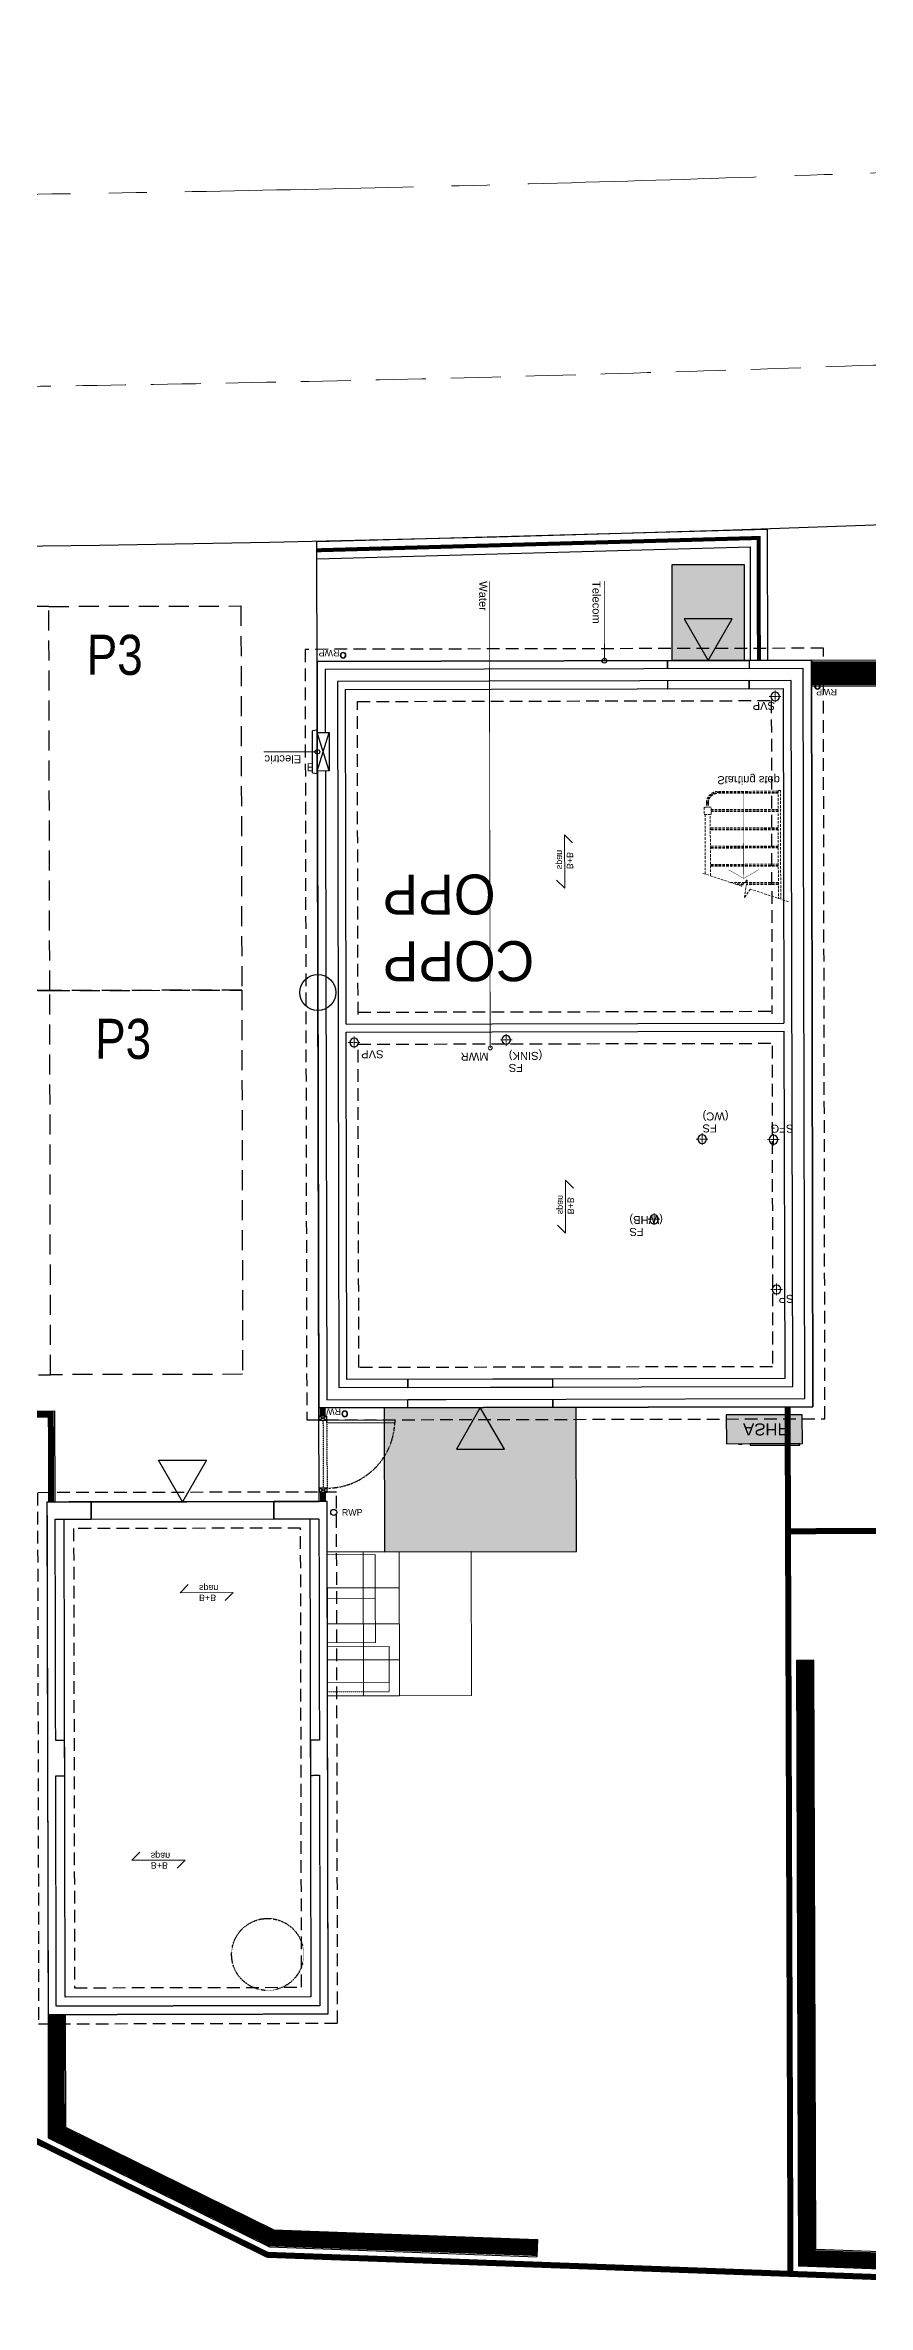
# Model space of a CAD drawing. Extents: x 287880777 to 288144713, y 62793326 to 63089570.
# Drawn here: x 287996442 to 288006724, y 62978732 to 63006965 of the extents above; entities that cross this region are included whole.
import ezdxf

# ---------------------------------------------------------------- set-up
doc = ezdxf.new("R2010")
doc.units = 0
doc.set_wipeout_variables(frame=1)
for name, pattern in [('CENTER', [2, 1.25, -0.25, 0.25, -0.25]), ('Dash', [6.35, 3.175, -3.175]), ('DASHED', [1.4, 0.7, -0.7]), ('DASHED2', [0.375, 0.25, -0.125]), ('HIDDEN', [9.525, 6.35, -3.175]), ('XREF - NORTHERN HIGHWAY DESIGN$0$CENTER2', [28.575, 19.05, -3.175, 3.175, -3.175]), ('XREF - NORTHERN HIGHWAY DESIGN$0$DASHED2', [0.375, 0.25, -0.125])]:
    doc.linetypes.add(name, pattern=pattern)
doc.layers.get('0').update_dxf_attribs({"color": 252})
for name, color, linetype in [('EXP - PEN 1', 1, 'Continuous'), ('NAR 1200h METAL RAILINGS', 160, 'DASHED'), ('NAR CYCLE STORES', 2, 'DASHED'), ('NAR DETAIL', 2, 'Continuous'), ('NAR EXTERNAL WALLS', 2, 'Continuous'), ('NAR PARKING', 7, 'DASHED2'), ('NAR PATIO', 3, 'Continuous'), ('NAR PRIVATE DRIVE', 6, 'Continuous'), ('NAR PRIVATE PATH HATCH', 8, 'Continuous'), ('Wain-Drainage Foul', 6, 'Continuous'), ('Wain-Drainage Foul Text', 2, 'Continuous'), ('Wain-Electrics', 3, 'Continuous'), ('Wain-Foundation acessories', 9, 'Continuous'), ('Wain-Foundation Line', 9, 'Continuous'), ('Wain-Meter box', 9, 'Continuous'), ('Wain-RWP', 9, 'Continuous'), ('Wain-Services Run (Electric)', 10, 'Continuous'), ('Wain-Services Run (Telecom)', 190, 'Continuous'), ('Wain-Stair 1', 2, 'Continuous'), ('Wain-Stair numbers', 9, 'Continuous'), ('Wain-Wall (External)', 4, 'Continuous')]:
    doc.layers.add(name, color=color, linetype=linetype)
for name, color, linetype, lineweight in [('NAR BIN STORAGE', 2, 'Continuous', 0), ('NAR CBF', 34, 'FENCELINE2', 0), ('NAR M4(2)', 94, 'Continuous', 30), ('NAR PATHS', 3, 'Continuous', 0), ('Wain-Text', 2, 'Continuous', 25), ('XREF - NORTHERN HIGHWAY DESIGN$0$EXP - HIGHWAY CENTRELINE', 3, 'XREF - NORTHERN HIGHWAY DESIGN$0$CENTER2', 18), ('XREF - NORTHERN HIGHWAY DESIGN$0$EXP - HIGHWAY CHANNEL', 4, 'XREF - NORTHERN HIGHWAY DESIGN$0$DASHED2', 9), ('XREF - NORTHERN HIGHWAY DESIGN$0$EXP - HIGHWAY FOOTWAY', 3, 'Continuous', 25)]:
    doc.layers.add(name, color=color, linetype=linetype, lineweight=lineweight)
for name, color, linetype, true_color in [('NAR DOOR OPENINGS', 140, 'Continuous', 0x00bfff), ('NAR EV CHARGING POINT', 3, 'Continuous', 0x00ff00), ('NAR HIT AND MISS', 30, 'DASHED', 0xeb7500), ('NAR HOUSE TYPE NAMES', 1, 'Continuous', 0xff0000), ('Wain-Services Run (Water', 145, 'Continuous', 0x3481b8)]:
    doc.layers.add(name, color=color, linetype=linetype, true_color=true_color)
for name, color, linetype, lineweight, true_color in [('NAR Retaining Wall', 222, 'Continuous', 13, 0xcc0099), ('Wain-Mains Water Riser', 152, 'Continuous', 25, 0x2776bb), ('Wain-Mains Water Riser Text', 152, 'Continuous', 25, 0x2776bb)]:
    doc.layers.add(name, color=color, linetype=linetype, lineweight=lineweight, true_color=true_color)
doc.styles.add('DD Arial Narrow', font='ARIALN.TTF', dxfattribs={"height": 100})
doc.styles.get("Standard").update_dxf_attribs({"font": 'arial.ttf'})
doc.styles.add('XREF - ARCHITECT LAYOUT$0$DD Arial Narrow', font='ARIALN.TTF', dxfattribs={"height": 100})
doc.linetypes.add('FENCELINE2', pattern='A,0.25,-0.1,[132,ltypeshp.shx,S=0.1,R=0,X=-0.1,Y=0],-0.1,1', length=1.45)

# ---------------------------------------------------------------- blocks, each defined once
blk = doc.blocks.new('Drainage Pipe')
at = {"linetype": 'CENTER', "lineweight": 13, "ltscale": 20}
for p, q in [((-41681, 78687), (-41831, 78687)), ((-41756, 78762), (-41756, 78612))]:
    blk.add_line(p, q, dxfattribs=at)
blk.add_circle((-41756, 78687), 55)
blk = doc.blocks.new('Span symbol - Beam & block')
at = {"linetype": 'Continuous', "lineweight": 13}
for p, q in [((-5342, 71790), (-6007, 71790)), ((-6007, 71790), (-5906, 71689)), ((-5442, 71890), (-5342, 71790))]:
    blk.add_line(p, q, dxfattribs=at)
at = {"insert": (-5770, 71896), "char_height": 80, "attachment_point": 1, "line_spacing_factor": 0.9}
blk.add_mtext('B+B\\Pspan', dxfattribs=at)
blk = doc.blocks.new('Stairs (Sub)')
at = {"layer": 'Wain-Stair 1', "linetype": 'HIDDEN', "lineweight": 9, "ltscale": 5}
for p, q in [((-450, 1149), (-621, 1149)), ((-464, 1164), (-575, 1164)), ((-472, 1173), (-548, 1173)), ((-29, 1173), (-428, 1173)), ((-29, 1164), (-426, 1164)), ((-29, 1149), (-424, 1149)), ((-29, 0), (-29, 1347)), ((0, 1357), (0, 0)), ((-942, 1042), (-942, 297)), ((-29, 945), (-881, 945)), ((-29, 936), (-881, 936)), ((-878, 1063), (-878, 297)), ((-29, 921), (-878, 921)), ((-29, 717), (-881, 717)), ((-29, 708), (-881, 708)), ((-29, 693), (-878, 693)), ((-955, 207), (-955, 297)), ((-955, 297), (-865, 297)), ((-29, 489), (-881, 489)), ((-29, 480), (-881, 480)), ((-29, 465), (-878, 465)), ((-865, 297), (-865, 207)), ((-865, 207), (-955, 207)), ((-926, 154), (-926, 207)), ((-910, 154), (-910, 207)), ((-902, 154), (-902, 207)), ((-29, 261), (-865, 261)), ((-29, 252), (-865, 252)), ((-29, 237), (-865, 237)), ((-29, 33), (-781, 33)), ((-29, 24), (-781, 24)), ((-29, 9), (-781, 9)), ((0, 0), (-29, 0))]:
    blk.add_line(p, q, dxfattribs=at)
at = {"layer": 'Wain-Stair 1', "linetype": 'HIDDEN', "lineweight": 9, "ltscale": 3}
blk.add_line((-424, 1149), (-450, 1149), dxfattribs=at)
at = {"layer": 'Wain-Stair 1', "linetype": 'HIDDEN', "lineweight": 9, "ltscale": 5, "elevation": 0}
blk.add_lwpolyline([(96, 1389), (-379, 1230), (-454, 1337), (-418, 1114), (-490, 1192), (-977, 1031)], dxfattribs=at)
at = {"layer": 'Wain-Stair 1', "linetype": 'HIDDEN', "lineweight": 9, "ltscale": 5}
for radius in [145, 130, 121]:
    blk.add_arc((-781, 154), radius, 180, 270, dxfattribs=at)
at = {"layer": 'Wain-Stair numbers', "const_width": 5}
for points in [[(-276, 990), (-276, 990), (-462, 1097), (-649, 990), (-649, 990)], [(-462, 1097), (-462, 24)]]:
    blk.add_lwpolyline(points, dxfattribs=at)
at = {"layer": 'Wain-Stair numbers', "insert": (-399, -81), "char_height": 100, "width": 1584.27, "attachment_point": 2, "line_spacing_factor": 0.9}
blk.add_mtext('Starting step ', dxfattribs=at)
blk = doc.blocks.new('RWP')
for radius in [35, 31.5]:
    blk.add_circle((35, 35), radius)
blk = doc.blocks.new('ASHP')
at = {"transparency": 33554457}
h = blk.add_hatch(color=256, dxfattribs=at)
h.dxf.hatch_style = 1
h.paths.add_polyline_path([(548853, -2506), (548853, -2866), (547903, -2866), (547903, -2506)])
at = {"flags": 128}
blk.add_lwpolyline([(548853, -2506), (548853, -2866), (547903, -2866), (547903, -2506)], close=True, dxfattribs=at)
for points in [[(548098, -2496), (548058, -2496), (548058, -2506), (548098, -2506)], [(548199, -2488), (548821, -2488), (548821, -2506), (548199, -2506)]]:
    blk.add_lwpolyline(points, close=True)
at = {"layer": 'Wain-Electrics', "lineweight": 0, "insert": (548112, -2609), "char_height": 150, "width": 2397.38, "attachment_point": 1, "line_spacing_factor": 0.9}
blk.add_mtext('\\A1;ASHP ', dxfattribs=at)
at = {"layer": 'Wain-Text', "lineweight": 0, "insert": (548112, -2609), "char_height": 150, "width": 2397.38, "attachment_point": 1, "line_spacing_factor": 0.9}
blk.add_mtext('\\A1;ASHP ', dxfattribs=at)
blk = doc.blocks.new('Wall mounted meter - Electric (Plan)')
blk.add_wipeout([(-7157, 85115), (-7157, 84635), (-7007, 84635), (-7007, 85115)])
for p, q in [((-7217, 85137), (-7157, 85147)), ((-7217, 85137), (-7217, 84613)), ((-7157, 85147), (-7157, 84603)), ((-7007, 85115), (-7157, 85115)), ((-7007, 84635), (-7007, 85115)), ((-7157, 84603), (-7217, 84613)), ((-7157, 84635), (-7007, 84635))]:
    blk.add_line(p, q)
at = {"color": 9}
for p, q in [((-7157, 85115), (-7007, 84635)), ((-7007, 85115), (-7157, 84635))]:
    blk.add_line(p, q, dxfattribs=at)
at = {"lineweight": 0, "insert": (-7368, 85117), "char_height": 100, "width": 133.81, "attachment_point": 1, "line_spacing_factor": 0.9}
blk.add_mtext('\\A1;\\pi78.42052,t378.42052;{\\fCalibri|b0|i0|c0|p34;E}', dxfattribs=at)
blk = doc.blocks.new('A$Cee92f38c')
at = {"layer": 'NAR M4(2)', "ltscale": 10, "transparency": 33554585}
h = blk.add_hatch(color=256, dxfattribs=at)
h.dxf.hatch_style = 1
h.paths.add_polyline_path([(0, 1.2), (0.9, 1.2), (0.9, 0), (0, 0)])
at = {"layer": 'NAR M4(2)', "ltscale": 0.25}
blk.add_lwpolyline([(0, 1.2), (0, 0), (0.9, 0), (0.9, 1.2)], close=True, dxfattribs=at)
blk = doc.blocks.new('A$C3d9247a0')
at = {"layer": 'NAR DOOR OPENINGS', "transparency": 33554610}
h = blk.add_hatch(color=256, dxfattribs=at)
h.dxf.hatch_style = 1
h.paths.add_polyline_path([(450, 1200), (150, 680), (750, 680)])
at = {"layer": 'NAR DOOR OPENINGS'}
blk.add_lwpolyline([(450, 1200), (150, 680), (750, 680)], close=True, dxfattribs=at)
at = {"layer": 'NAR M4(2)', "ltscale": 10, "transparency": 33554585, "xscale": -1000, "yscale": 1000, "zscale": 1000}
blk.add_blockref('A$Cee92f38c', (900, 0), dxfattribs=at)
blk = doc.blocks.new('A$C324e72f9')
at = {"layer": 'NAR DOOR OPENINGS', "transparency": 33554610}
h = blk.add_hatch(color=256, dxfattribs=at)
h.dxf.hatch_style = 1
h.paths.add_polyline_path([(1200, 0), (900, 520), (1500, 520)])
at = {"layer": 'NAR PRIVATE PATH HATCH', "transparency": 33554597}
h = blk.add_hatch(color=256, dxfattribs=at)
h.dxf.hatch_style = 1
h.paths.add_polyline_path([(2400, 0), (0, 0), (0, 1800), (2400, 1800)])
at = {"layer": 'NAR DOOR OPENINGS'}
blk.add_lwpolyline([(1200, 0), (900, 520), (1500, 520)], close=True, dxfattribs=at)
at = {"layer": 'NAR PATIO'}
blk.add_lwpolyline([(2400, 0), (0, 0), (0, 1800), (2400, 1800)], close=True, dxfattribs=at)
blk = doc.blocks.new('B&B Block Symbol')
at = {"linetype": 'Continuous', "lineweight": 13}
for p, q in [((-5342, 71790), (-6007, 71790)), ((-6007, 71790), (-5906, 71689)), ((-5442, 71890), (-5342, 71790))]:
    blk.add_line(p, q, dxfattribs=at)
at = {"insert": (-5770, 71896), "char_height": 80, "attachment_point": 1, "line_spacing_factor": 0.9}
blk.add_mtext('B+B\\Pspan', dxfattribs=at)
blk = doc.blocks.new('XREF - NORTHERN HIGHWAY DESIGN')
at = {"layer": 'XREF - NORTHERN HIGHWAY DESIGN$0$EXP - HIGHWAY CENTRELINE', "ltscale": 0.15}
blk.add_lwpolyline([(462.3, 311.733, 0.04799), (468.401, 288.584), (469.92, 284.469, 0.304237), (487.966, 271.408), (527.469, 269.993, 0.023661), (572.397, 270.509, -0.011704), (594.617, 271.296), (625.382, 271.665)], format="xyb", dxfattribs=at)
at = {"layer": 'XREF - NORTHERN HIGHWAY DESIGN$0$EXP - HIGHWAY CHANNEL', "ltscale": 2.5, "flags": 128}
blk.add_lwpolyline([(576.797, 268.345, 0.002257), (572.538, 268.113, -0.023661), (527.383, 267.594), (487.88, 269.01, -0.304237), (467.669, 283.638), (466.15, 287.753, -0.031707), (461.53, 303.22, 0.404722), (454.525, 307.757), (452.396, 307.338), (451.469, 312.048), (472.074, 316.103), (473.001, 311.393), (471.019, 311.003, 0.425152), (466.338, 303.74, 0.030534), (470.653, 289.415), (471.498, 287.125, 0.304237), (489.996, 273.737), (522.189, 272.583)], format="xyb", dxfattribs=at)
at = {"layer": 'XREF - NORTHERN HIGHWAY DESIGN$0$EXP - HIGHWAY FOOTWAY', "flags": 128}
blk.add_lwpolyline([(576.897, 266.347, 0.002257), (572.655, 266.117, -0.023661), (527.311, 265.595), (487.809, 267.011, -0.304237), (465.792, 282.946), (464.273, 287.06, -0.031707), (459.582, 302.77, 0.404722), (454.912, 305.795), (450.82, 304.99), (449.391, 312.25), (473.92, 317.078), (475.349, 309.817), (471.405, 309.041, 0.425152), (468.285, 304.199, 0.030534), (472.529, 290.108), (473.374, 287.817, 0.304237), (490.067, 275.736), (522.261, 274.582)], format="xyb", dxfattribs=at)

msp = doc.modelspace()

# ---------------------------------------------------------------- linework, layer by layer
at = {"layer": 'Defpoints'}
msp.add_lwpolyline([(287996478, 62982359), (287999979, 62982367), (287999965, 62988769), (287996464, 62988762)], close=True, dxfattribs=at)
at = {"layer": 'NAR 1200h METAL RAILINGS', "ltscale": 250, "const_width": 50}
msp.add_lwpolyline([(287999840, 63000654), (288005359, 63000808), (288005362, 62999276)], dxfattribs=at)
at = {"layer": 'NAR BIN STORAGE'}
for points in [[(287999968, 62987554), (288000568, 62987555), (288000567, 62988105), (287999967, 62988104)], [(287999969, 62987004), (288000569, 62987005), (288000568, 62987555), (287999968, 62987554)], [(287999970, 62986504), (288000740, 62986506), (288000739, 62986956), (287999969, 62986954)]]:
    msp.add_lwpolyline(points, close=True, dxfattribs=at)
at = {"layer": 'NAR BIN STORAGE', "linetype": 'Dash', "ltscale": 0.025}
msp.add_lwpolyline([(288000740, 62986506), (288000741, 62986391), (287999971, 62986389), (287999970, 62986504)], dxfattribs=at)
at = {"layer": 'NAR CBF', "ltscale": 1200, "transparency": 33554687, "const_width": 75}
for points in [[(287996514, 62988762), (287996512, 62989852), (287994313, 62989848)], [(287999911, 62989836), (287999911, 62989939)], [(288005757, 62979118), (288005721, 62989951)], [(287999913, 62988769), (287999913, 62988886)], [(288007038, 62988401), (288005726, 62988397)]]:
    msp.add_lwpolyline(points, dxfattribs=at)
at = {"layer": 'NAR CYCLE STORES'}
msp.add_circle((287999222, 62983109), 450, dxfattribs=at)
at = {"layer": 'NAR DETAIL', "flags": 128}
for points in [[(287999862, 62989786), (287999962, 62989786), (287999962, 62989836), (287999862, 62989836)], [(287999962, 62989786), (288000812, 62989790), (288000812, 62989752), (287999962, 62989748)], [(287999866, 62988886), (287999966, 62988886), (287999965, 62988936), (287999865, 62988936)]]:
    msp.add_lwpolyline(points, close=True, dxfattribs=at)
for points in [[(287999962, 62989836), (287999862, 62989786)], [(287999962, 62989786), (287999862, 62989836)], [(287999966, 62988886), (287999865, 62988936)], [(287999965, 62988936), (287999866, 62988886)]]:
    msp.add_lwpolyline(points, dxfattribs=at)
at = {"layer": 'NAR DETAIL', "linetype": 'DASHED', "ltscale": 0.005, "flags": 128}
msp.add_lwpolyline([(287999962, 62989786), (287999965, 62988936), (287999921, 62988936), (287999918, 62989786)], close=True, dxfattribs=at)
at = {"layer": 'NAR DETAIL', "linetype": 'DASHED', "ltscale": 0.2}
msp.add_arc((287999962, 62989786), 850, 270.2457, 357.8258, dxfattribs=at)
at = {"layer": 'NAR DOOR OPENINGS'}
msp.add_lwpolyline([(287998158, 62988765), (287997857, 62989284), (287998457, 62989286)], close=True, dxfattribs=at)
at = {"layer": 'NAR EV CHARGING POINT'}
msp.add_circle((287999849, 62995129), 225, dxfattribs=at)
at = {"layer": 'NAR EXTERNAL WALLS'}
for points in [[(287999837, 63000762), (288005466, 63000919), (288005470, 62999278)], [(287999843, 63000547), (288005252, 63000698), (288005255, 62999275)], [(288014830, 62999053), (288014825, 62999556), (288009034, 62999285), (288006018, 62999278)], [(288014505, 62999050), (288014503, 62999216), (288009042, 62998960), (288006019, 62998953)], [(288014984, 62979187), (288014985, 62979097), (288006074, 62979422), (288006049, 62986785), (288005834, 62986784), (288005859, 62979214)], [(287996478, 62982361), (287996481, 62980816), (287999245, 62979455), (288002588, 62979333)], [(288002596, 62979548), (288002588, 62979333)], [(288015199, 62979190), (288015203, 62978874), (288005859, 62979214)]]:
    msp.add_lwpolyline(points, dxfattribs=at)
at = {"layer": 'NAR EXTERNAL WALLS', "elevation": 0}
msp.add_lwpolyline([(287996693, 62982360), (287996695, 62980951), (287999299, 62979668), (288002596, 62979548)], dxfattribs=at)
at = {"layer": 'NAR PARKING', "ltscale": 1000}
for points in [[(287996499, 62995153), (287996488, 62999953), (287994088, 62999948), (287994099, 62995148)], [(287996499, 62995153), (287996488, 62999953), (287998888, 62999958), (287998899, 62995158)], [(287996509, 62990353), (287996499, 62995153), (287994099, 62995148), (287994109, 62990348)], [(287996509, 62990353), (287996499, 62995153), (287998899, 62995158), (287998909, 62990358)]]:
    msp.add_lwpolyline(points, close=True, dxfattribs=at)
at = {"layer": 'NAR PATHS', "elevation": 0}
msp.add_lwpolyline([(287999841, 62999266), (288004279, 62999276), (288005255, 62999278), (288005252, 63000698)], dxfattribs=at)
at = {"layer": 'NAR PATHS'}
for points in [[(288000680, 62989940), (287999860, 62989939), (287999866, 62988769), (287999965, 62988769), (287999967, 62988139), (288000684, 62988140)], [(287999971, 62986339), (288000871, 62986341), (288000867, 62988141), (287999967, 62988139)]]:
    msp.add_lwpolyline(points, close=True, dxfattribs=at)
for points in [[(288000421, 62986340), (288000417, 62988140)], [(288000867, 62988141), (288001767, 62988143), (288001771, 62986343), (288000871, 62986341), (288000867, 62988141)], [(288000868, 62987691), (287999968, 62987689)], [(288000869, 62987241), (287999969, 62987239)], [(288000870, 62986791), (287999970, 62986789)]]:
    msp.add_lwpolyline(points, dxfattribs=at)
at = {"layer": 'NAR Retaining Wall', "linetype": 'Continuous', "ltscale": 250, "const_width": 300}
msp.add_lwpolyline([(288014667, 62999051), (288014664, 62999386), (288009038, 62999123), (288006018, 62999116)], dxfattribs=at)
at = {"layer": 'NAR Retaining Wall', "linetype": 'DASHED', "ltscale": 250, "const_width": 200}
for points in [[(288015091, 62979188), (288015094, 62978986), (288005967, 62979318), (288005941, 62986784)], [(287996585, 62982360), (287996588, 62980883), (287999272, 62979562), (288002592, 62979441)]]:
    msp.add_lwpolyline(points, dxfattribs=at)
at = {"layer": 'Wain-Foundation Line', "linetype": 'HIDDEN', "ltscale": 25}
for p, q in [((288000352, 62994883), (288005525, 62994894)), ((288000353, 62994483), (288005526, 62994494))]:
    msp.add_line(p, q, dxfattribs=at)
for points in [[(288006188, 62989802), (288006168, 62999430), (287999690, 62999416), (287999711, 62989788)], [(287996360, 62982242), (288000097, 62982250), (288000083, 62988887), (287996346, 62988879)], [(287996809, 62982693), (287999646, 62982699), (287999634, 62988436), (287996797, 62988430)]]:
    msp.add_lwpolyline(points, close=True, dxfattribs=at)
for points in [[(288000352, 62994852), (288000344, 62998765), (288005517, 62998776), (288005525, 62994863)], [(288005526, 62994463), (288005534, 62990453), (288000362, 62990442), (288000353, 62994452)]]:
    msp.add_lwpolyline(points, dxfattribs=at)
at = {"layer": 'Wain-Mains Water Riser', "lineweight": 0}
msp.add_circle((288002004, 62994437), 25, dxfattribs=at)
at = {"layer": 'Wain-RWP'}
msp.add_circle((288000048, 62988633), 37.5, dxfattribs=at)
at = {"layer": 'Wain-Services Run (Electric)', "const_width": 10}
msp.add_lwpolyline([(287999844, 62998136), (287999174, 62998135)], dxfattribs=at)
at = {"layer": 'Wain-Services Run (Telecom)', "const_width": 10}
msp.add_lwpolyline([(288003432, 62999274), (288003430, 63000271)], dxfattribs=at)
at = {"layer": 'Wain-Services Run (Telecom)'}
msp.add_circle((288003432, 62999274), 29, dxfattribs=at)
at = {"layer": 'Wain-Services Run (Water', "const_width": 10}
msp.add_lwpolyline([(288002004, 62994437), (288001992, 63000268)], dxfattribs=at)
at = {"layer": 'Wain-Wall (External)'}
for p, q in [((288000203, 62994733), (288005675, 62994745)), ((288000203, 62994633), (288005675, 62994645))]:
    msp.add_line(p, q, dxfattribs=at)
for points in [[(288006038, 62989952), (288006018, 62999279), (287999841, 62999266), (287999860, 62989939), (288006038, 62989952)], [(288005935, 62990054), (288005916, 62999177), (287999943, 62999164), (287999963, 62990041), (288005935, 62990054)], [(288004218, 62999276), (288004218, 62999173)], [(288005241, 62999278), (288005241, 62999175)], [(288005785, 62990204), (288005766, 62999026), (288000094, 62999014), (288000112, 62990192), (288005785, 62990204)], [(288000203, 62994733), (288000194, 62998914), (288005666, 62998926), (288005675, 62994745)], [(288004219, 62999023), (288004219, 62998923)], [(288005241, 62999025), (288005241, 62998925)], [(288005675, 62994645), (288005685, 62990304)], [(288005685, 62990304), (288000212, 62990292), (288000203, 62994633)], [(288000975, 62990194), (288000975, 62990294)], [(288002785, 62990197), (288002785, 62990297)], [(288000975, 62989941), (288000975, 62990044)], [(288002785, 62989945), (288002785, 62990047)]]:
    msp.add_lwpolyline(points, dxfattribs=at)
at = {"layer": 'Wain-Wall (External)', "elevation": 0}
for points in [[(288004218, 62999276), (288005241, 62999278), (288005241, 62999175), (288004218, 62999173)], [(288004219, 62998923), (288005241, 62998925), (288005241, 62999025), (288004219, 62999023)], [(288000975, 62990294), (288000975, 62990194), (288002785, 62990197), (288002785, 62990297)], [(288000975, 62989941), (288000975, 62990044), (288002785, 62990047), (288002785, 62989945)]]:
    msp.add_lwpolyline(points, close=True, dxfattribs=at)
at = {"layer": 'Wain-Wall (External)'}
for points in [[(287996478, 62982359), (287999979, 62982367), (287999965, 62988769), (287999300, 62988768), (287999301, 62988553), (287999751, 62988554), (287999751, 62988554), (287999751, 62988554), (287999764, 62982581), (287999764, 62982581), (287999764, 62982581), (287996692, 62982575), (287996679, 62988547), (287996679, 62988547), (287996679, 62988547), (287996679, 62988547), (287996679, 62988547), (287997017, 62988548), (287997016, 62988763), (287996464, 62988762)], [(287997017, 62988548), (287999301, 62988553), (287999300, 62988768), (287997016, 62988763)]]:
    msp.add_lwpolyline(points, close=True, dxfattribs=at)
at = {"layer": 'Wain-Wall (External)', "linetype": 'HIDDEN'}
msp.add_lwpolyline([(287996478, 62982359), (287999979, 62982367), (287999965, 62988769), (287999300, 62988768), (287999301, 62988553), (287999863, 62988554), (287999869, 62985788), (287999757, 62985787), (287999758, 62985347), (287999870, 62985348), (287999876, 62982469), (287996580, 62982462), (287996574, 62985341), (287996686, 62985341), (287996685, 62985781), (287996573, 62985781), (287996567, 62988547), (287997017, 62988548), (287997016, 62988763), (287996464, 62988762)], close=True, dxfattribs=at)

# ---------------------------------------------------------------- block references
at = {"layer": 'NAR DETAIL', "xscale": -1, "rotation": 180.1222718663227}
msp.add_blockref('ASHP', (287457059, 62985815), dxfattribs=at)
at = {"layer": 'NAR M4(2)', "rotation": 180.1222718663227}
msp.add_blockref('A$C3d9247a0', (288005177, 63000478, 0), dxfattribs=at)
at = {"layer": 'NAR PATIO', "xscale": -1, "rotation": 180.1222718663227}
msp.add_blockref('A$C324e72f9', (288000680, 62989940, 0), dxfattribs=at)
at = {"layer": 'Wain-Drainage Foul', "lineweight": 0, "xscale": -1}
for p, rotation in [((287963978, 62920050), 0.1222718663226541), ((287958715, 62915727), 0.1222718663226541), ((288043792, 63073313), 180.1222718663227), ((287963065, 62914521), 0.1222718663226541), ((288084321, 62951702), 90.12227186632263), ((287962464, 62913519), 0.1222718663226541), ((287926807, 63033005), 270.1222718663227)]:
    msp.add_blockref('Drainage Pipe', p, dxfattribs=dict(at, rotation=rotation))
at = {"layer": 'Wain-Foundation acessories', "xscale": -1}
for name, p, rotation in [('Span symbol - Beam & block', (287931133, 63002286), 270.1222719010256), ('Span symbol - Beam & block', (287931142, 62997974), 270.1222718663227), ('B&B Block Symbol', (288003981, 63059432), 180.1222718845004), ('B&B Block Symbol', (288003378, 63056088), 180.1222718845004)]:
    msp.add_blockref(name, p, dxfattribs=dict(at, rotation=rotation))
at = {"layer": 'Wain-RWP', "xscale": -1, "rotation": 180.1222718663227}
for p in [(288000130, 62999377, 0), (288006059, 62998989), (288000151, 62989899)]:
    msp.add_blockref('RWP', p, dxfattribs=at)
at = {"layer": 'Wain-Wall (External)', "xscale": -1, "rotation": 180.1222718663227}
msp.add_blockref('Stairs (Sub)', (288005632, 62997652), dxfattribs=at)

# ---------------------------------------------------------------- texts
at = {"layer": 'NAR HOUSE TYPE NAMES', "insert": (288000660, 62995267, 0), "char_height": 500, "attachment_point": 3, "rotation": 180.1223, "style": 'DD Arial Narrow'}
msp.add_mtext_dynamic_manual_height_columns('{\\fGill Sans MT|b0|i0|c0|p34;COPP\\POPP}', width=2588.93, gutter_width=12.5, heights=[0], dxfattribs=at)
at = {"layer": 'NAR PARKING', "char_height": 500, "attachment_point": 3, "rotation": 359.7932, "style": 'XREF - ARCHITECT LAYOUT$0$DD Arial Narrow'}
for insert in [(287997662, 62999597), (287997767, 62994798)]:
    msp.add_mtext_dynamic_manual_height_columns('P3', width=1066.24, gutter_width=500, heights=[0], dxfattribs=dict(at, insert=insert))
at = {"layer": 'Wain-Drainage Foul Text', "char_height": 100, "attachment_point": 3, "rotation": 180.1223, "line_spacing_factor": 0.9}
for insert in [(288005284, 62998659, 0), (288000391, 62994306, 0)]:
    msp.add_mtext('\\A1;{\\fArial|b0|i0|c0|p34;SVP}', dxfattribs=dict(at, insert=insert))
at = {"layer": 'Wain-Drainage Foul Text', "lineweight": 0, "char_height": 100, "attachment_point": 6, "rotation": 180.1223, "line_spacing_factor": 0.9}
for s, insert in [('\\A1;FS \\P(SINK)', (288002236, 62994276, 0)), ('\\A1;SP', (288005608, 62991301, 0))]:
    msp.add_mtext(s, dxfattribs=dict(at, insert=insert))
at = {"layer": 'Wain-Mains Water Riser Text', "lineweight": 0, "insert": (288001815, 62994277, 0), "char_height": 100, "attachment_point": 1, "rotation": 180.1223, "line_spacing_factor": 0.9}
msp.add_mtext('\\pi-168.48568;MWR', dxfattribs=at)
at = {"layer": 'Wain-RWP', "char_height": 80, "line_spacing_factor": 0.9}
for insert, attachment_point, rotation in [((287999859, 62999407, 0), 9, 180.1223), ((288006078, 62998920, 0), 9, 180.1223), ((287999879, 62989929, 0), 9, 180.1223), ((288000149, 62988593), 7, 0.1223)]:
    msp.add_mtext('RWP', dxfattribs=dict(at, insert=insert, attachment_point=attachment_point, rotation=rotation))
at = {"layer": 'Wain-Services Run (Electric)'}
msp.add_text('Electric ', height=100, rotation=180.1223, dxfattribs=at).set_placement((287999641, 62998093, 0))
at = {"layer": 'Wain-Services Run (Telecom)'}
msp.add_text('Telecom', height=100, rotation=270.1223, dxfattribs=at).set_placement((288003282, 63000271))
at = {"layer": 'Wain-Services Run (Water'}
msp.add_text('Water', height=100, rotation=270.1223, dxfattribs=at).set_placement((288001866, 63000268))
at = {"layer": 'Wain-Text', "char_height": 100, "attachment_point": 3, "rotation": 180.1223, "line_spacing_factor": 0.9}
for s, insert in [('\\A1;FS\\P(WC)', (288004658, 62993380)), ('\\A1;SFG', (288005507, 62993377, 0)), ('\\A1;FS\\P(WHB)', (288003744, 62992086))]:
    msp.add_mtext(s, dxfattribs=dict(at, insert=insert))

# ---------------------------------------------------------------- next in the draw order: block references
at = {"layer": 'Wain-Meter box', "xscale": -1, "rotation": 180.1222718663227}
msp.add_blockref('Wall mounted meter - Electric (Plan)', (288006818, 63083026), dxfattribs=at)

# ---------------------------------------------------------------- next in the draw order: linework, layer by layer
at = {"layer": 'Defpoints'}
msp.add_lwpolyline([(287999841, 62999266), (288006018, 62999279), (288006038, 62989952), (287999860, 62989939)], close=True, dxfattribs=at)
at = {"layer": 'NAR HIT AND MISS', "linetype": 'DASHED', "ltscale": 500, "transparency": 33554687, "const_width": 75}
msp.add_lwpolyline([(288015299, 62979191), (288015304, 62978770), (287999220, 62979356), (287992855, 62982491), (287981803, 62982894), (287975613, 62983120), (287945271, 62984228), (287924438, 62984989), (287914382, 62985356), (287902554, 62985788), (287894983, 63007504), (287893021, 63013132), (287885790, 63030994)], dxfattribs=at)
at = {"layer": 'NAR PRIVATE DRIVE'}
msp.add_lwpolyline([(287993220, 63000668), (287993261, 62989895), (287996560, 62989902), (287996562, 62988764), (287996562, 62988762), (287999866, 62988769), (287999860, 62989939), (287999837, 63000765)], dxfattribs=at)
at = {"layer": 'Wain-Services Run (Electric)'}
msp.add_circle((287999844, 62998136), 29, dxfattribs=at)

# ---------------------------------------------------------------- next in the draw order: block references
at = {"layer": 'EXP - PEN 1', "xscale": 1000, "yscale": 1000, "zscale": 1000}
msp.add_blockref('XREF - NORTHERN HIGHWAY DESIGN', (287445006, 62735366), dxfattribs=at)

doc.saveas('drawing.dxf')
